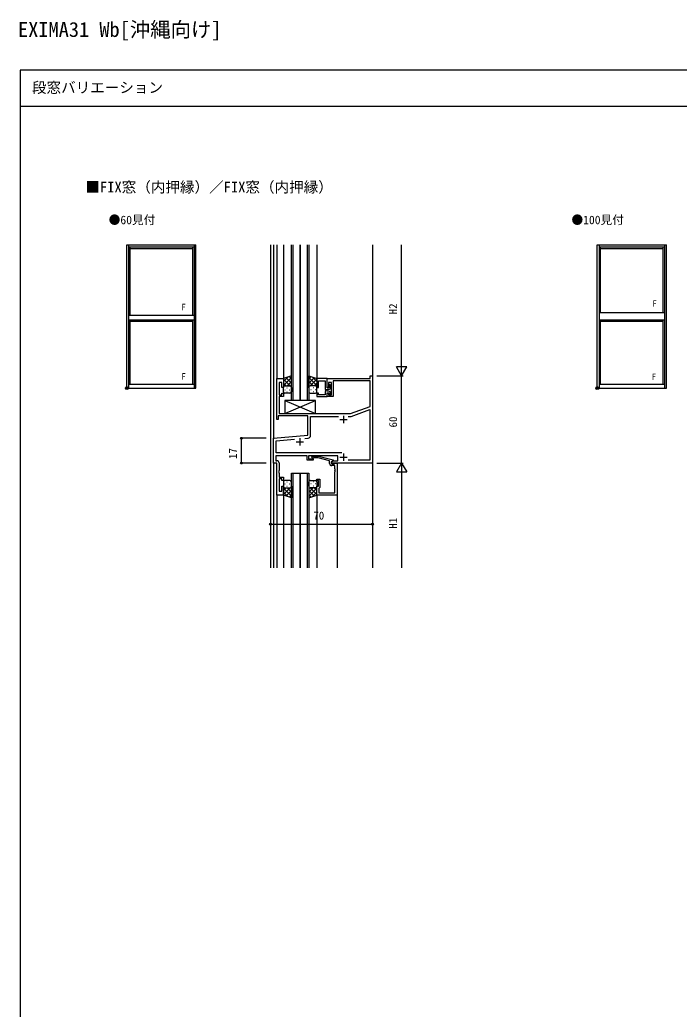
# Model space of a CAD drawing. Units: millimetres, scale not verified. Extents: x -437 to 438, y -681 to 678.
# Drawn here: x -437 to 16, y -1 to 678 of the extents above; entities that cross this region are included whole.
import ezdxf
from ezdxf.enums import TextEntityAlignment as Align

# ---------------------------------------------------------------- set-up
doc = ezdxf.new("R2010")
doc.units = ezdxf.units.MM
doc.header["$LTSCALE"] = 4
doc.header["$PDMODE"] = 32
doc.header["$PDSIZE"] = 2
for name, color, linetype in [('0-1_USER1', 3, 'Continuous'), ('0-2_YKK_11', 7, 'Continuous'), ('0-3_YKK_12', 2, 'Continuous'), ('0-4_YKK_13', 4, 'Continuous'), ('0-5_YKK_A1', 4, 'Continuous'), ('0-6_YKK_D', 6, 'Continuous'), ('0-7_YKK_ZWAK', 7, 'Continuous')]:
    doc.layers.add(name, color=color, linetype=linetype)
doc.styles.add('ＭＳ ゴシック', font='')
doc.styles.get('ＭＳ ゴシック').set_extended_font_data('MS Gothic')

msp = doc.modelspace()

# ---------------------------------------------------------------- linework, layer by layer
at = {"layer": '0-2_YKK_11'}
for p, q in [((-217.212, 403.912), (-212.212, 403.912)), ((-214.712, 406.412), (-214.712, 401.412)), ((-247.212, 388.412), (-242.212, 388.412)), ((-244.712, 390.912), (-244.712, 385.912)), ((-241.138, 390.86), (-238.925, 391.054)), ((-217.212, 377.912), (-212.212, 377.912)), ((-214.712, 380.412), (-214.712, 375.412))]:
    msp.add_line(p, q, dxfattribs=at)
for points in [[(-258.882, 373.942), (-258.882, 368.871), (-259.002, 368.687), (-259.002, 368.137), (-258.882, 367.954), (-258.882, 367.871), (-259.002, 367.687), (-259.002, 367.137), (-258.882, 366.954), (-258.882, 364.112), (-255.912, 364.112), (-255.912, 361.912), (-256.912, 361.912), (-256.912, 363.112), (-258.882, 363.112), (-258.882, 354.612), (-256.912, 354.612), (-256.912, 357.912), (-255.912, 357.912), (-255.912, 351.912), (-260.512, 351.912), (-260.512, 373.912), (-262.712, 373.912), (-262.712, 390.91), (-239.212, 392.966), (-239.212, 406.282), (-259.512, 406.282), (-259.512, 403.912), (-260.512, 403.912), (-260.512, 431.912), (-255.912, 431.912), (-255.912, 425.912), (-256.912, 425.912), (-256.912, 429.212), (-258.882, 429.212), (-258.882, 420.712), (-256.912, 420.712), (-256.912, 421.912), (-255.912, 421.912), (-255.912, 419.712)], [(-194.712, 433.912), (-194.712, 373.912), (-222.912, 373.912), (-222.912, 374.712), (-221.474, 375.542), (-218.612, 375.542), (-218.612, 378.912), (-238.612, 378.912), (-238.612, 376.912), (-235.412, 376.912), (-235.412, 375.912), (-239.612, 375.912), (-239.612, 378.912), (-261.082, 378.912), (-261.082, 375.542), (-260.482, 375.542)], [(-255.912, 419.712), (-258.882, 419.712), (-258.882, 407.912), (-209.712, 407.912), (-196.342, 412.779), (-196.342, 430.282), (-221.712, 430.282), (-221.712, 419.712), (-225.912, 419.712), (-225.912, 421.912), (-224.912, 421.912), (-224.912, 420.712), (-222.912, 420.712), (-222.912, 429.212), (-224.912, 429.212), (-224.912, 425.912), (-225.912, 425.912), (-225.912, 431.912), (-196.342, 431.912), (-196.342, 433.912), (-194.712, 433.912)], [(-225.912, 431.912), (-232.912, 431.912), (-232.912, 425.912), (-231.912, 425.912), (-231.912, 430.282), (-227.112, 430.282), (-227.112, 424.871), (-226.992, 424.687), (-226.992, 424.137), (-227.112, 423.954), (-227.112, 423.871), (-226.992, 423.687), (-226.992, 423.137), (-227.112, 422.954), (-227.112, 420.712), (-231.912, 420.712), (-231.912, 421.912), (-232.912, 421.912), (-232.912, 419.712), (-225.912, 419.712), (-225.912, 422.212), (-224.512, 422.212), (-224.512, 421.312), (-224.212, 421.012), (-223.512, 421.712), (-223.512, 421.912)], [(-223.512, 425.912), (-223.512, 427.412), (-224.212, 428.112), (-224.512, 427.812), (-224.512, 425.612), (-225.912, 425.612), (-225.912, 431.912)], [(-224.812, 423.212), (-225.912, 423.212), (-225.912, 424.612), (-224.812, 424.612)], [(-211.361, 405.982), (-209.371, 405.982), (-196.642, 410.616), (-196.642, 375.842), (-211.472, 375.842)], [(-237.282, 392.847), (-237.282, 405.982), (-218.062, 405.982)], [(-215.773, 380.842), (-260.782, 380.842), (-260.782, 389.142), (-248.207, 390.242)], [(-224.212, 373.612), (-224.212, 375.433), (-231.973, 377.512), (-235.263, 377.512), (-235.687, 377.088), (-236.536, 377.937), (-235.76, 378.712), (-231.815, 378.712), (-221.712, 376.005), (-221.712, 375.405), (-222.912, 374.712), (-222.912, 373.412), (-221.112, 373.412), (-220.912, 373.612), (-220.612, 373.912), (-218.912, 373.912)], [(-218.912, 373.912), (-218.912, 351.912), (-232.912, 351.912), (-232.912, 357.912), (-231.912, 357.912), (-231.912, 361.912), (-232.912, 361.912), (-232.912, 362.912), (-230.912, 362.912), (-230.912, 357.112), (-231.412, 356.612), (-231.612, 356.412), (-231.612, 353.542), (-220.542, 353.542), (-220.542, 367.954), (-220.422, 368.137), (-220.422, 368.687), (-220.542, 368.871), (-220.542, 368.954), (-220.422, 369.137), (-220.422, 369.687), (-220.542, 369.871), (-220.542, 372.112), (-222.712, 372.112)]]:
    msp.add_lwpolyline(points, dxfattribs=at)
for centre, radius, start, end in [((-224.812, 425.912), 1.3, 270, 0), ((-224.812, 421.912), 1.3, 0, 90), ((-239.082, 392.847), 1.8, 275, 0.00001), ((-260.482, 373.942), 1.6, 0.00001, 89.99999), ((-222.712, 373.612), 1.5, 180, 270)]:
    msp.add_arc(centre, radius, start, end, dxfattribs=at)
at = {"layer": '0-3_YKK_12'}
for p, q in [((-264.712, 523.912), (-264.712, 301.912)), ((-262.712, 523.912), (-262.712, 390.635)), ((-260.512, 523.912), (-260.512, 431.612)), ((-255.912, 523.912), (-255.912, 431.412)), ((-250.412, 416.912), (-250.412, 523.912)), ((-249.412, 523.912), (-249.412, 416.912)), ((-244.412, 416.912), (-244.412, 523.912)), ((-239.412, 416.912), (-239.412, 523.912)), ((-232.912, 523.912), (-232.912, 431.412)), ((-194.712, 523.912), (-194.712, 433.612)), ((-262.712, 374.212), (-262.712, 301.912)), ((-194.712, 374.212), (-194.712, 301.912)), ((-249.411, 366.912), (-249.411, 301.912)), ((-239.411, 301.912), (-239.411, 366.912)), ((-260.512, 352.212), (-260.512, 301.912)), ((-255.912, 352.412), (-255.912, 301.912)), ((-232.912, 352.212), (-232.912, 301.912)), ((-218.912, 352.212), (-218.912, 301.912))]:
    msp.add_line(p, q, dxfattribs=at)
for points in [[(-244.412, 523.912), (-244.412, 416.912), (-250.412, 416.912)], [(-238.412, 523.912), (-238.412, 416.912), (-244.412, 416.912)], [(-250.411, 301.912), (-250.411, 366.912), (-244.411, 366.912), (-244.411, 301.912)], [(-244.411, 301.912), (-244.411, 366.912), (-238.411, 366.912), (-238.411, 301.912)]]:
    msp.add_lwpolyline(points, dxfattribs=at)
at = {"layer": '0-4_YKK_13'}
for p, q in [((-255.912, 430.009), (-252.951, 432.97)), ((-255.912, 427.181), (-250.412, 432.681)), ((-251.291, 426.912), (-255.912, 431.533)), ((-254.12, 426.912), (-255.912, 428.704)), ((-250.412, 428.861), (-254.108, 432.557)), ((-253.352, 426.912), (-250.412, 429.852)), ((-250.412, 431.689), (-252.023, 433.301)), ((-238.412, 431.69), (-236.8, 433.301)), ((-232.912, 427.181), (-238.412, 432.681)), ((-238.412, 428.861), (-234.716, 432.557)), ((-235.472, 426.913), (-238.412, 429.852)), ((-237.532, 426.912), (-232.912, 431.533)), ((-232.912, 430.009), (-235.872, 432.97)), ((-234.704, 426.912), (-232.912, 428.704)), ((-255.912, 422.912), (-255.912, 425.912)), ((-254.992, 424.276), (-254.792, 424.276)), ((-254.912, 426.912), (-251.312, 426.912)), ((-251.412, 421.912), (-254.912, 421.912)), ((-254.512, 426.912), (-251.312, 426.912)), ((-253.577, 425.691), (-253.377, 425.691)), ((-253.577, 422.861), (-253.377, 422.861)), ((-251.962, 424.276), (-251.762, 424.276)), ((-250.412, 425.912), (-250.412, 422.912)), ((-238.412, 425.913), (-238.412, 422.913)), ((-233.912, 426.912), (-237.512, 426.913)), ((-234.312, 426.912), (-237.512, 426.913)), ((-237.412, 421.913), (-233.912, 421.912)), ((-236.862, 424.276), (-237.062, 424.276)), ((-235.247, 425.691), (-235.447, 425.691)), ((-235.247, 422.861), (-235.447, 422.861)), ((-233.832, 424.276), (-234.032, 424.276)), ((-232.912, 422.912), (-232.912, 425.912)), ((-254.912, 407.912), (-233.912, 416.912)), ((-254.912, 416.912), (-233.912, 407.912)), ((-255.912, 360.912), (-255.912, 357.912)), ((-251.412, 361.912), (-254.912, 361.912)), ((-253.577, 360.964), (-253.377, 360.964)), ((-250.412, 357.912), (-250.412, 360.912)), ((-238.412, 357.912), (-238.412, 360.912)), ((-237.412, 361.912), (-233.912, 361.912)), ((-235.247, 360.964), (-235.447, 360.964)), ((-232.912, 360.912), (-232.912, 357.912)), ((-251.291, 356.913), (-255.912, 352.292)), ((-254.12, 356.912), (-255.912, 355.121)), ((-255.912, 356.644), (-250.412, 351.144)), ((-255.912, 353.816), (-252.951, 350.855)), ((-254.992, 359.549), (-254.792, 359.549)), ((-254.912, 356.912), (-251.312, 356.912)), ((-254.512, 356.912), (-251.312, 356.912)), ((-250.412, 354.964), (-254.108, 351.268)), ((-253.577, 358.134), (-253.377, 358.134)), ((-253.352, 356.912), (-250.412, 353.973)), ((-251.962, 359.549), (-251.762, 359.549)), ((-235.472, 356.912), (-238.412, 353.972)), ((-232.912, 356.644), (-238.412, 351.144)), ((-238.412, 354.964), (-234.716, 351.268)), ((-237.532, 356.913), (-232.912, 352.292)), ((-233.912, 356.912), (-237.512, 356.912)), ((-234.312, 356.912), (-237.512, 356.912)), ((-236.862, 359.549), (-237.062, 359.549)), ((-232.912, 353.816), (-235.872, 350.855)), ((-235.247, 358.134), (-235.447, 358.134)), ((-234.704, 356.912), (-232.912, 355.121)), ((-233.832, 359.549), (-234.032, 359.549)), ((-250.412, 352.135), (-252.023, 350.524)), ((-238.412, 352.135), (-236.8, 350.524))]:
    msp.add_line(p, q, dxfattribs=at)
for points in [[(-250.412, 425.691), (-250.412, 433.877), (-255.912, 431.912), (-255.912, 425.912)], [(-238.412, 425.691), (-238.412, 433.877), (-232.912, 431.912), (-232.912, 425.912)], [(-250.412, 358.134), (-250.412, 349.948), (-255.912, 351.912), (-255.912, 357.912)], [(-238.412, 358.134), (-238.412, 349.948), (-232.912, 351.912), (-232.912, 357.912)]]:
    msp.add_lwpolyline(points, dxfattribs=at)
msp.add_lwpolyline([(-254.912, 407.912), (-233.912, 407.912), (-233.912, 416.912), (-254.912, 416.912)], close=True, dxfattribs=at)
for centre, start, end in [((-254.912, 425.912), 90, 180), ((-254.912, 425.912), 90, 180), ((-254.912, 422.912), 180, 270), ((-251.412, 425.912), 360, 90), ((-251.412, 422.912), 270, 360), ((-237.412, 425.913), 89.99841, 179.99841), ((-237.412, 422.913), 179.99841, 269.99841), ((-233.912, 425.912), 359.99841, 89.99841), ((-233.912, 425.912), 359.99841, 89.99841), ((-233.912, 422.912), 269.99841, 359.99841), ((-254.912, 360.912), 90, 180), ((-251.412, 360.912), 0, 90), ((-237.412, 360.912), 90.00159, 180.00159), ((-233.912, 360.912), 0.00159, 90.00159), ((-254.912, 357.912), 180, 270), ((-254.912, 357.912), 180, 270), ((-251.412, 357.912), 270, 0), ((-237.412, 357.912), 180.00159, 270.00159), ((-233.912, 357.912), 270.00159, 0.00159), ((-233.912, 357.912), 270.00159, 0.00159)]:
    msp.add_arc(centre, 1, start, end, dxfattribs=at)
at = {"layer": '0-5_YKK_A1'}
for p, q in [((-363.446, 425.412), (-363.446, 523.912)), ((-363.446, 523.912), (-315.946, 523.912)), ((-362.196, 523.912), (-362.196, 425.412)), ((-317.196, 523.912), (-317.196, 425.412)), ((-40.323, 425.412), (-40.323, 523.912)), ((-40.323, 523.912), (7.177, 523.912)), ((-39.073, 523.912), (-39.073, 425.412)), ((5.927, 523.912), (5.927, 425.412)), ((-362.196, 522.412), (-317.196, 522.412)), ((-361.196, 475.412), (-361.196, 522.412)), ((-361.196, 521.312), (-318.196, 521.312)), ((-318.196, 475.412), (-318.196, 522.412)), ((-39.073, 522.412), (5.927, 522.412)), ((-38.073, 477.412), (-38.073, 522.412)), ((-38.073, 521.312), (4.927, 521.312)), ((4.927, 477.412), (4.927, 522.412)), ((-39.073, 477.412), (5.927, 477.412)), ((-39.073, 477.412), (5.927, 477.412)), ((-362.196, 475.412), (-317.196, 475.412)), ((-362.196, 475.412), (-317.196, 475.412)), ((-362.196, 472.412), (-317.196, 472.412)), ((-361.196, 428.162), (-361.196, 472.412)), ((-361.196, 471.312), (-318.196, 471.312)), ((-318.196, 428.162), (-318.196, 472.412)), ((-39.073, 472.412), (5.927, 472.412)), ((-38.073, 428.162), (-38.073, 472.412)), ((-38.073, 471.312), (4.927, 471.312)), ((4.927, 428.162), (4.927, 472.412)), ((-362.196, 428.162), (-317.196, 428.162)), ((-39.073, 428.162), (5.927, 428.162))]:
    msp.add_line(p, q, dxfattribs=at)
for points in [[(-363.446, 425.412), (-315.946, 425.412), (-315.946, 523.912)], [(-40.323, 425.412), (7.177, 425.412), (7.177, 523.912)]]:
    msp.add_lwpolyline(points, dxfattribs=at)
for p in [(-363.446, 425.412), (-40.323, 425.412)]:
    msp.add_point(p, dxfattribs=at)
at = {"layer": '0-6_YKK_D'}
for p, q in [((-174.712, 440.912), (-174.712, 523.912)), ((-174.712, 433.912), (-174.712, 446.037)), ((-174.712, 433.912), (-178.212, 439.975)), ((-171.212, 439.975), (-178.212, 439.975)), ((-174.712, 433.912), (-171.212, 439.975)), ((-191.712, 433.912), (-173.712, 433.912)), ((-191.712, 433.912), (-173.712, 433.912)), ((-174.712, 373.912), (-174.712, 433.912)), ((-267.712, 390.912), (-285.712, 390.912)), ((-284.712, 373.912), (-284.712, 390.912)), ((-267.712, 373.912), (-285.712, 373.912)), ((-191.712, 373.912), (-173.712, 373.912)), ((-191.712, 373.912), (-173.712, 373.912)), ((-174.712, 373.912), (-178.212, 367.85)), ((-174.712, 373.912), (-171.212, 367.85)), ((-174.712, 373.912), (-174.712, 361.788)), ((-178.212, 367.85), (-171.212, 367.85)), ((-174.712, 366.912), (-174.712, 301.912)), ((-264.712, 348.912), (-264.712, 330.912)), ((-194.712, 348.912), (-194.712, 330.912)), ((-264.712, 331.912), (-194.712, 331.912))]:
    msp.add_line(p, q, dxfattribs=at)
for centre in [(-284.712, 390.912), (-284.712, 373.912), (-264.712, 331.912), (-194.712, 331.912)]:
    msp.add_circle(centre, 0.637, dxfattribs=at)
at = {"layer": '0-7_YKK_ZWAK'}
for p, q in [((-436.8, 643.9), (-436.8, -681.1)), ((438.2, 643.9), (-436.8, 643.9)), ((438.2, 618.9), (-436.8, 618.9))]:
    msp.add_line(p, q, dxfattribs=at)

# ---------------------------------------------------------------- texts
at = {"layer": '0-1_USER1', "style": 'ＭＳ ゴシック'}
for s, height, p in [('EXIMA31 Wb[沖縄向け]', 10.26, (-438.152, 663.582)), ('段窓バリエーション', 7.331, (-428.595, 626.059)), ('■FIX窓（内押縁）／FIX窓（内押縁）', 7.331, (-391.902, 557.644)), ('●60見付', 5.865, (-375.877, 536.245)), ('●100見付', 5.865, (-58.05, 536.245))]:
    msp.add_text(s, height=height, dxfattribs=at).set_placement(p, align=Align.BOTTOM_LEFT)
at = {"layer": '0-5_YKK_A1', "style": 'ＭＳ ゴシック'}
for p in [(-325.946, 477.593), (-2.508, 480.045), (-325.946, 429.951), (-2.96, 429.672)]:
    msp.add_text('F', height=4.399, dxfattribs=at).set_placement(p, align=Align.BOTTOM_LEFT)
at = {"layer": '0-6_YKK_D', "style": 'ＭＳ ゴシック'}
for s, p in [('H2', (-176.212, 476.084)), ('60', (-176.212, 398.351)), ('17', (-286.212, 376.724)), ('H1', (-176.212, 328.83))]:
    msp.add_text(s, height=5.499, rotation=90, dxfattribs=at).set_placement(p, align=Align.BOTTOM_LEFT)
msp.add_text('70', height=5.499, dxfattribs=at).set_placement((-235.337, 333.412), align=Align.BOTTOM_LEFT)

doc.saveas('drawing.dxf')
